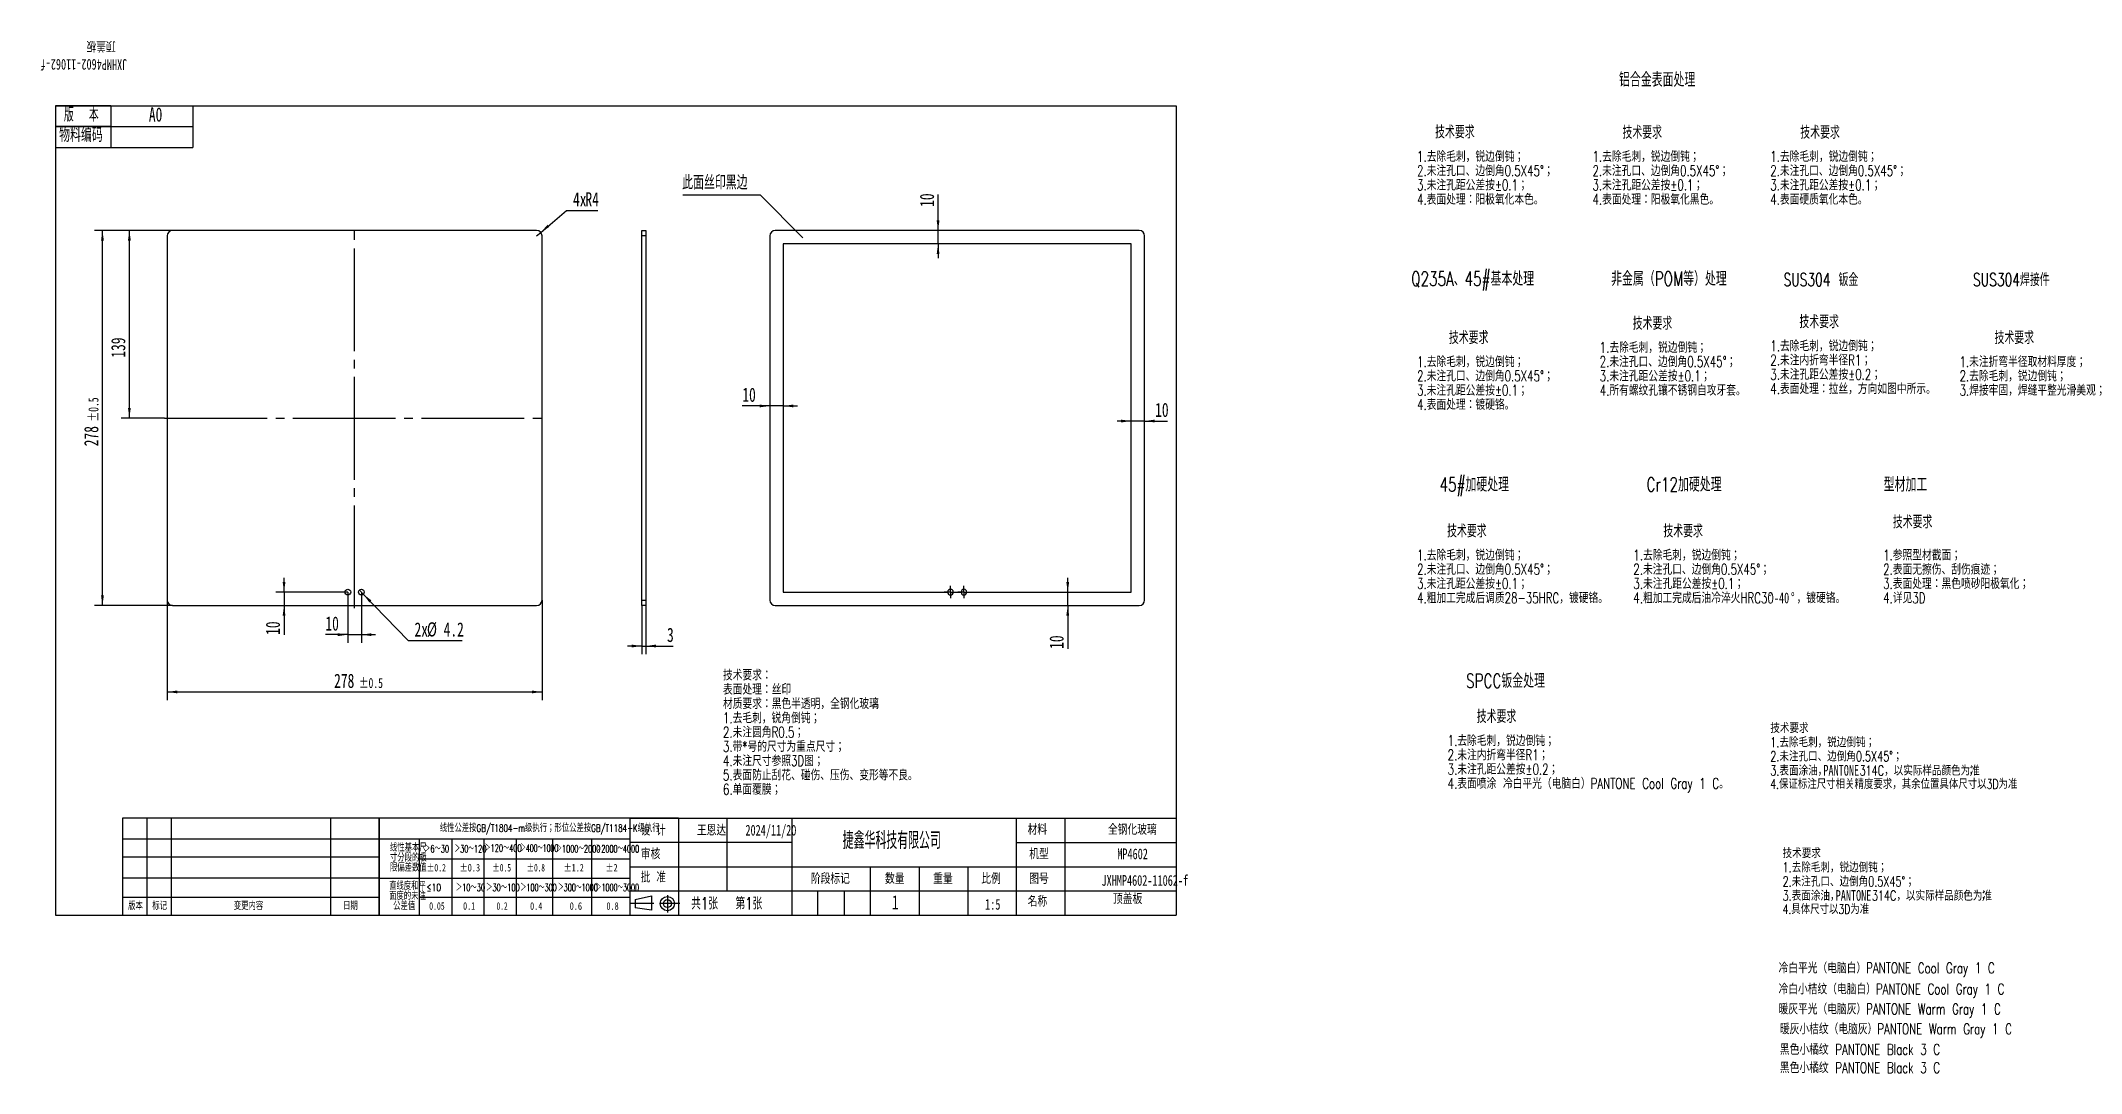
# Model space of a CAD drawing. Extents: x 11 to 515, y -34 to 221.
import ezdxf

# ---------------------------------------------------------------- set-up
doc = ezdxf.new("R2010")
doc.units = 0
doc.linetypes.add('SLD-CENTER', pattern=[19.05, 15.24, -1.27, 1.27, -1.27])
doc.linetypes.add('SLD-SOLID', pattern=[0])
doc.layers.get('0').update_dxf_attribs({"linetype": 'CONTINUOUS'})
doc.layers.add('FORMAT', color=7, linetype='SLD-SOLID')
doc.layers.add('轮廓实线层', color=7, linetype='SLD-SOLID')
doc.styles.add('SLDTEXTSTYLE0', font='TXT', dxfattribs={"width": 0.7, "bigfont": 'bigfont'})
doc.styles.add('SLDTEXTSTYLE1', font='TXT', dxfattribs={"width": 0.7})
doc.styles.add('SLDTEXTSTYLE10', font='TXT', dxfattribs={"width": 0.569954, "bigfont": 'bigfont'})
doc.styles.add('SLDTEXTSTYLE11', font='TXT', dxfattribs={"width": 0.542825, "bigfont": 'bigfont'})
doc.styles.add('SLDTEXTSTYLE12', font='TXT', dxfattribs={"width": 0.607411, "bigfont": 'bigfont'})
doc.styles.add('SLDTEXTSTYLE13', font='TXT', dxfattribs={"width": 0.494457, "bigfont": 'bigfont'})
doc.styles.add('SLDTEXTSTYLE14', font='TXT', dxfattribs={"width": 0.523419, "bigfont": 'bigfont'})
doc.styles.add('SLDTEXTSTYLE15', font='TXT', dxfattribs={"width": 0.677411})
doc.styles.add('SLDTEXTSTYLE16', font='TXT', dxfattribs={"width": 0.616681})
doc.styles.add('SLDTEXTSTYLE17', font='TXT', dxfattribs={"width": 0.592279})
doc.styles.add('SLDTEXTSTYLE18', font='TXT', dxfattribs={"width": 0.633851})
doc.styles.add('SLDTEXTSTYLE19', font='TXT', dxfattribs={"width": 0.751649})
doc.styles.add('SLDTEXTSTYLE2', font='TXT', dxfattribs={"width": 0.579353, "bigfont": 'bigfont'})
doc.styles.add('SLDTEXTSTYLE20', font='TXT', dxfattribs={"width": 0.672854})
doc.styles.add('SLDTEXTSTYLE21', font='TXT', dxfattribs={"width": 0.604873})
doc.styles.add('SLDTEXTSTYLE22', font='TXT', dxfattribs={"width": 0.692137})
doc.styles.add('SLDTEXTSTYLE23', font='TXT', dxfattribs={"width": 0.516181, "bigfont": 'bigfont'})
doc.styles.add('SLDTEXTSTYLE24', font='TXT', dxfattribs={"width": 0.786906})
doc.styles.add('SLDTEXTSTYLE25', font='TXT', dxfattribs={"width": 0.513075, "bigfont": 'bigfont'})
doc.styles.add('SLDTEXTSTYLE26', font='TXT', dxfattribs={"width": 0.6, "bigfont": 'bigfont'})
doc.styles.add('SLDTEXTSTYLE3', font='TXT', dxfattribs={"width": 0.633333, "bigfont": 'bigfont'})
doc.styles.add('SLDTEXTSTYLE4', font='TXT', dxfattribs={"width": 0.589499, "bigfont": 'bigfont'})
doc.styles.add('SLDTEXTSTYLE5', font='TXT', dxfattribs={"width": 0.526455, "bigfont": 'bigfont'})
doc.styles.add('SLDTEXTSTYLE6', font='TXT', dxfattribs={"width": 0.583287, "bigfont": 'bigfont'})
doc.styles.add('SLDTEXTSTYLE7', font='TXT', dxfattribs={"width": 0.632085})
doc.styles.add('SLDTEXTSTYLE8', font='TXT', dxfattribs={"width": 0.735068, "bigfont": 'bigfont'})
doc.styles.add('SLDTEXTSTYLE9', font='TXT', dxfattribs={"width": 0.615255, "bigfont": 'bigfont'})
doc.dimstyles.new('SLDDIMSTYLE0', dxfattribs={"dimtxt": 3.5, "dimasz": 2.5, "dimexe": 0, "dimexo": 0.0625, "dimgap": 0.875, "dimtad": 2, "dimlfac": 3, "dimrnd": 1e-09, "dimzin": 12, "dimtxsty": 'SLDTEXTSTYLE1', "dimsah": 1, "dimcen": 0.09, "dimazin": 3, "dimtol": 1, "dimtp": 0.5, "dimtm": 0.5, "dimtfac": 1, "dimtdec": 1, "dimtofl": 0, "dimtmove": 0, "dimatfit": 3, "dimtolj": 1})
doc.dimstyles.new('SLDDIMSTYLE1', dxfattribs={"dimtxt": 3.5, "dimasz": 2.5, "dimexe": 0, "dimexo": 0.0625, "dimgap": 0.875, "dimtad": 2, "dimlfac": 3, "dimrnd": 1e-09, "dimzin": 12, "dimtxsty": 'SLDTEXTSTYLE1', "dimsah": 1, "dimcen": 0.09, "dimazin": 3, "dimtfac": 1, "dimtofl": 0, "dimtmove": 0, "dimatfit": 3, "dimtolj": 1, "dimtzin": 12})
doc.dimstyles.new('SLDDIMSTYLE2', dxfattribs={"dimtxt": 3.5, "dimasz": 2.5, "dimexe": 0, "dimexo": 0.0625, "dimgap": 0.875, "dimtad": 2, "dimlfac": 3, "dimrnd": 1e-09, "dimzin": 12, "dimtxsty": 'SLDTEXTSTYLE1', "dimsah": 1, "dimcen": 0.09, "dimazin": 3, "dimtfac": 1, "dimtmove": 0, "dimatfit": 3, "dimtolj": 1, "dimtzin": 12})
doc.dimstyles.new('SLDDIMSTYLE3', dxfattribs={"dimtxt": 3.5, "dimasz": 2.5, "dimexe": 0, "dimexo": 0.0625, "dimgap": 0.875, "dimtad": 0, "dimtih": 1, "dimtoh": 1, "dimlfac": 3, "dimrnd": 1e-09, "dimzin": 12, "dimtxsty": 'SLDTEXTSTYLE1', "dimblk1": 'NONE', "dimsah": 1, "dimcen": 0, "dimazin": 3, "dimtfac": 1, "dimtmove": 0, "dimatfit": 3, "dimtolj": 1, "dimtzin": 12})
doc.dimstyles.new('SLDDIMSTYLE4', dxfattribs={"dimtxt": 3.5, "dimasz": 2.5, "dimexe": 0, "dimexo": 0.0625, "dimgap": 0.875, "dimtad": 0, "dimtih": 1, "dimtoh": 1, "dimlfac": 3, "dimrnd": 1e-09, "dimzin": 12, "dimtxsty": 'SLDTEXTSTYLE1', "dimsah": 1, "dimcen": 0, "dimazin": 3, "dimtfac": 1, "dimtofl": 0, "dimtmove": 0, "dimatfit": 3, "dimtolj": 1, "dimtzin": 12})
doc.dimstyles.new('SLDDIMSTYLE5', dxfattribs={"dimtxt": 0.18, "dimasz": 0.7, "dimexe": 0, "dimexo": 0.0625, "dimgap": 0, "dimtad": 0, "dimtih": 1, "dimtoh": 1, "dimdec": 0, "dimrnd": 1e-09, "dimzin": 0, "dimtxsty": 'STANDARD', "dimblk1": 'DOT', "dimblk2": 'DOT', "dimsah": 1, "dimcen": 0.09, "dimazin": 3, "dimtfac": 0.7, "dimtdec": 0, "dimtofl": 0, "dimtmove": 0, "dimatfit": 3, "dimtolj": 1, "dimtzin": 0})

# ---------------------------------------------------------------- blocks, each defined once
blk = doc.blocks.new('SW_NOTE_0')
at = {"layer": 'FORMAT', "color": 0, "attachment_point": 1}
for s, insert, char_height, style in [('技术要求', (0, 3.22), 2.5, 'SLDTEXTSTYLE0'), ('2.未注孔口、边倒角0.5X45°；', (0, -3.78), 2.5, 'SLDTEXTSTYLE0'), ('1.去除毛刺，锐边倒钝；', (0, -0.28), 2.5, 'SLDTEXTSTYLE0'), ('3.表面涂油，', (0, -7.28), 2.5, 'SLDTEXTSTYLE0'), ('PANTONE', (13.12, -7.17), 2.646, 'SLDTEXTSTYLE1'), ('314C，以实际样品颜色为准', (22.06, -7.28), 2.5, 'SLDTEXTSTYLE0'), ('；', (48.46, -7.44), 2.38, 'SLDTEXTSTYLE0'), ('4.保证标注尺寸相关精度要求，其余位置具体尺寸以3D为准', (0, -10.69), 2.3813, 'SLDTEXTSTYLE0')]:
    blk.add_mtext(s, dxfattribs=dict(at, insert=insert, char_height=char_height, style=style))
blk = doc.blocks.new('SW_NOTE_0_1')
at = {"layer": 'FORMAT', "color": 0, "attachment_point": 1}
for s, insert, char_height, style in [('技术要求', (0, 3.22), 2.5, 'SLDTEXTSTYLE0'), ('2.未注孔口、边倒角0.5X45°；', (0, -3.78), 2.5, 'SLDTEXTSTYLE0'), ('1.去除毛刺，锐边倒钝；', (0, -0.28), 2.5, 'SLDTEXTSTYLE0'), ('3.表面涂油，', (0, -7.28), 2.5, 'SLDTEXTSTYLE0'), ('PANTONE', (13.12, -7.17), 2.646, 'SLDTEXTSTYLE1'), ('314C，以实际样品颜色为准', (22.06, -7.28), 2.5, 'SLDTEXTSTYLE0'), ('；', (48.46, -7.44), 2.38, 'SLDTEXTSTYLE0'), ('4.具体尺寸以3D为准', (0, -10.69), 2.3813, 'SLDTEXTSTYLE0')]:
    blk.add_mtext(s, dxfattribs=dict(at, insert=insert, char_height=char_height, style=style))
blk = doc.blocks.new('SW_NOTE_0_2')
at = {"layer": 'FORMAT', "color": 0, "attachment_point": 1, "style": 'SLDTEXTSTYLE0'}
for s, insert, char_height in [('技术要求', (5.95, 4.09), 3.175), ('1.去除毛刺，锐边倒钝；', (-1.23, -2.12), 2.6458), ('2.未注内折弯半径R1；', (-1.23, -5.64), 2.6458), ('3.未注孔距公差按±0.2；', (-1.23, -9.17), 2.6458), ('4.表面处理：拉丝，方向如图中所示。', (-1.23, -12.7), 2.6458)]:
    blk.add_mtext(s, dxfattribs=dict(at, insert=insert, char_height=char_height))
blk = doc.blocks.new('SW_NOTE_0_3')
at = {"layer": 'FORMAT', "color": 0, "attachment_point": 1, "style": 'SLDTEXTSTYLE0'}
for s, insert, char_height in [('技术要求', (0, 4.09), 3.175), ('1.去除毛刺，锐边倒钝；', (-7.41, -2.12), 2.6458), ('2.未注孔口、边倒角0.5X45°；', (-7.41, -5.64), 2.6458), ('3.未注孔距公差按±0.1；', (-7.41, -9.17), 2.6458), ('4.表面处理：阳极氧化黑色。', (-7.41, -12.7), 2.6458)]:
    blk.add_mtext(s, dxfattribs=dict(at, insert=insert, char_height=char_height))
blk = doc.blocks.new('SW_NOTE_0_4')
at = {"layer": 'FORMAT', "color": 0, "attachment_point": 1, "style": 'SLDTEXTSTYLE0'}
for s, insert, char_height in [('技术要求', (0, 4.09), 3.175), ('1.去除毛刺，锐边倒钝；', (-4.45, -2.22), 2.6458), ('2.未注孔口、边倒角0.5X45°；', (-4.45, -5.74), 2.6458), ('3.未注孔距公差按±0.1；', (-4.45, -9.27), 2.6458), ('4.表面处理：阳极氧化本色。', (-4.45, -12.8), 2.6458)]:
    blk.add_mtext(s, dxfattribs=dict(at, insert=insert, char_height=char_height))
blk = doc.blocks.new('SW_NOTE_0_5')
at = {"layer": 'FORMAT', "color": 0, "attachment_point": 1, "style": 'SLDTEXTSTYLE0'}
for s, insert, char_height in [('技术要求', (2.38, 4.09), 3.175), ('1.参照型材截面；', (0, -4.35), 2.646), ('2.表面无擦伤、刮伤痕迹；', (0, -7.88), 2.6458), ('3.表面处理：黑色喷砂阳极氧化；', (0, -11.41), 2.6458), ('4.详见3D', (0, -14.93), 2.646)]:
    blk.add_mtext(s, dxfattribs=dict(at, insert=insert, char_height=char_height))
blk = doc.blocks.new('SW_NOTE_0_6')
at = {"layer": 'FORMAT', "color": 0, "attachment_point": 1, "style": 'SLDTEXTSTYLE0'}
for s, insert, char_height in [('技术要求', (1.19, 4.09), 3.175), ('1.去除毛刺，锐边倒钝；', (-6.67, -2.12), 2.6458), ('2.未注孔口、边倒角0.5X45°；', (-6.67, -5.64), 2.6458), ('3.未注孔距公差按±0.1；', (-6.67, -9.17), 2.6458), ('4.表面处理：镀硬铬。', (-6.67, -12.7), 2.6458)]:
    blk.add_mtext(s, dxfattribs=dict(at, insert=insert, char_height=char_height))
blk = doc.blocks.new('SW_NOTE_0_7')
at = {"layer": 'FORMAT', "color": 0, "attachment_point": 1, "style": 'SLDTEXTSTYLE0'}
for s, insert, char_height in [('技术要求', (5.95, 4.09), 3.175), ('1.去除毛刺，锐边倒钝；', (-1.23, -2.12), 2.6458), ('2.未注内折弯半径R1；', (-1.23, -5.64), 2.6458), ('3.未注孔距公差按±0.2；', (-1.23, -9.17), 2.6458), ('4.表面喷涂 冷白平光（电脑白）PANTONE Cool Gray 1 C。', (-1.23, -12.7), 2.6458)]:
    blk.add_mtext(s, dxfattribs=dict(at, insert=insert, char_height=char_height))
blk = doc.blocks.new('SW_NOTE_0_8')
at = {"layer": 'FORMAT', "color": 0, "attachment_point": 1, "style": 'SLDTEXTSTYLE0'}
for s, insert, char_height in [('技术要求', (0, 4.09), 3.175), ('1.去除毛刺，锐边倒钝；', (-8.15, -2.12), 2.6458), ('2.未注孔口、边倒角0.5X45°；', (-8.15, -5.64), 2.6458), ('3.未注孔距公差按±0.1；', (-8.15, -9.17), 2.6458), ('4.所有螺纹孔镶不锈钢自攻牙套。', (-8.15, -12.7), 2.6458)]:
    blk.add_mtext(s, dxfattribs=dict(at, insert=insert, char_height=char_height))
blk = doc.blocks.new('SW_NOTE_0_9')
at = {"layer": 'FORMAT', "color": 0, "attachment_point": 1, "style": 'SLDTEXTSTYLE0'}
for s, insert, char_height in [('技术要求', (0, 4.09), 3.175), ('1.去除毛刺，锐边倒钝；', (-7.41, -2.12), 2.6458), ('2.未注孔口、边倒角0.5X45°；', (-7.41, -5.64), 2.6458), ('3.未注孔距公差按±0.1；', (-7.41, -9.17), 2.6458), ('4.表面硬质氧化本色。', (-7.41, -12.7), 2.6458)]:
    blk.add_mtext(s, dxfattribs=dict(at, insert=insert, char_height=char_height))
blk = doc.blocks.new('SW_NOTE_0_10')
at = {"layer": 'FORMAT', "color": 0, "attachment_point": 1, "style": 'SLDTEXTSTYLE0'}
for s, insert, char_height in [('技术要求', (0, 4.09), 3.175), ('1.未注折弯半径取材料厚度；', (-8.64, -2.12), 2.6458), ('2.去除毛刺，锐边倒钝；', (-8.64, -5.64), 2.6458), ('3.焊接牢固，焊缝平整光滑美观；', (-8.64, -9.17), 2.6458)]:
    blk.add_mtext(s, dxfattribs=dict(at, insert=insert, char_height=char_height))
blk = doc.blocks.new('SW_NOTE_0_11')
at = {"layer": 'FORMAT', "color": 0, "attachment_point": 1}
for s, insert, char_height, style in [('技术要求', (0, 4.09), 3.175, 'SLDTEXTSTYLE0'), ('1.去除毛刺，锐边倒钝；', (-7.41, -2.12), 2.6458, 'SLDTEXTSTYLE0'), ('2.未注孔口、边倒角0.5X45°；', (-7.41, -5.64), 2.6458, 'SLDTEXTSTYLE0'), ('3.未注孔距公差按±0.1；', (-7.41, -9.17), 2.6458, 'SLDTEXTSTYLE0'), ('4.粗加工完成后油冷淬火HRC30', (-7.41, -12.7), 2.6458, 'SLDTEXTSTYLE0'), ('%%d', (25.92, -12.7), 2.646, 'SLDTEXTSTYLE1'), ('-40', (27.32, -12.7), 2.646, 'SLDTEXTSTYLE1'), ('%%d', (31.53, -12.7), 2.646, 'SLDTEXTSTYLE1'), ('，镀硬铬。', (32.92, -12.7), 2.646, 'SLDTEXTSTYLE0')]:
    blk.add_mtext(s, dxfattribs=dict(at, insert=insert, char_height=char_height, style=style))
blk = doc.blocks.new('SW_NOTE_0_12')
at = {"layer": 'FORMAT', "color": 0, "attachment_point": 1, "style": 'SLDTEXTSTYLE0'}
for s, insert, char_height in [('技术要求', (0, 4.09), 3.175), ('1.去除毛刺，锐边倒钝；', (-7.41, -2.12), 2.6458), ('2.未注孔口、边倒角0.5X45°；', (-7.41, -5.64), 2.6458), ('3.未注孔距公差按±0.1；', (-7.41, -9.17), 2.6458), ('4.粗加工完成后调质28-35HRC，镀硬铬。', (-7.41, -12.7), 2.6458)]:
    blk.add_mtext(s, dxfattribs=dict(at, insert=insert, char_height=char_height))
blk = doc.blocks.new('SW_NOTE_0_13')
at = {"layer": 'FORMAT', "color": 0, "attachment_point": 1, "style": 'SLDTEXTSTYLE0'}
for s, insert, char_height in [('表面处理：丝印', (0, -0.12), 2.646), ('技术要求：', (0, 3.41), 2.646), ('材质要求：黑色半透明，全钢化玻璃', (0, -3.64), 2.6458), ('1.去毛刺，锐角倒钝；', (0, -7.17), 2.6458), ('2.未注圆角R0.5；', (0, -10.7), 2.6458), ('3.带*号的尺寸为重点尺寸；', (0, -14.23), 2.6458), ('4.未注尺寸参照3D图；', (0, -17.76), 2.6458), ('5.表面防止刮花、碰伤、压伤、变形等不良。', (0, -21.28), 2.6458), ('6.单面覆膜；', (0, -24.81), 2.646)]:
    blk.add_mtext(s, dxfattribs=dict(at, insert=insert, char_height=char_height))
blk = doc.blocks.new('SW_NOTE_0_14')
at = {"layer": 'FORMAT', "color": 0, "char_height": 1.852, "attachment_point": 2, "style": 'SLDTEXTSTYLE0'}
for s, insert in [('线性基本尺', (6.37, 2.39)), ('寸分段的极', (6.37, -0.08)), ('限偏差数值', (6.37, -2.55))]:
    blk.add_mtext(s, dxfattribs=dict(at, insert=insert))
blk = doc.blocks.new('SW_NOTE_0_15')
at = {"layer": 'FORMAT', "color": 0, "char_height": 1.852, "attachment_point": 2, "style": 'SLDTEXTSTYLE0'}
for s, insert in [('面度的未注', (6.37, -0.08)), ('直线度和平', (6.37, 2.39)), ('公差值', (5.55, -2.55))]:
    blk.add_mtext(s, dxfattribs=dict(at, insert=insert))
blk = doc.blocks.new('SW_NOTE_0_16')
at = {"layer": 'FORMAT', "color": 0, "attachment_point": 2}
for s, insert, char_height, style in [('JXHMP4602-11062-f', (16.66, 3.41), 2.6458, 'SLDTEXTSTYLE1'), ('顶盖板', (12.42, -1.12), 2.646, 'SLDTEXTSTYLE0')]:
    blk.add_mtext(s, dxfattribs=dict(at, insert=insert, char_height=char_height, style=style))
blk = doc.blocks.new('SW_NOTE_0_17')
at = {"layer": 'FORMAT', "color": 0, "attachment_point": 2, "rotation": 180}
for s, insert, char_height, style in [('顶盖板', (-12.42, 1.12), 2.646, 'SLDTEXTSTYLE0'), ('JXHMP4602-11062-f', (-16.66, -3.41), 2.6458, 'SLDTEXTSTYLE1')]:
    blk.add_mtext(s, dxfattribs=dict(at, insert=insert, char_height=char_height, style=style))
blk = doc.blocks.new('_D')
at = {"layer": 'FORMAT'}
for p, q in [((43.15, 174.63), (23.82, 174.63)), ((25.82, 81.97), (25.82, 174.63)), ((43.15, 81.97), (23.82, 81.97))]:
    blk.add_line(p, q, dxfattribs=at)
for points in [[(25.82, 174.63), (25.47, 172.13), (26.17, 172.13)], [(25.82, 81.97), (26.17, 84.47), (25.47, 84.47)]]:
    blk.add_solid(points, dxfattribs=at)
at = {"layer": 'FORMAT', "attachment_point": 1, "rotation": 90, "style": 'SLDTEXTSTYLE1'}
for s, insert, char_height in [('±0.5', (22.34, 127.44), 2.5), ('278', (21.3, 121.31), 3.5)]:
    blk.add_mtext(s, dxfattribs=dict(at, insert=insert, char_height=char_height))
blk = doc.blocks.new('_D_1')
at = {"layer": 'FORMAT'}
for p, q in [((41.82, 83.3), (41.82, 58.63)), ((134.48, 83.3), (134.48, 58.63)), ((41.82, 60.63), (134.48, 60.63))]:
    blk.add_line(p, q, dxfattribs=at)
for points in [[(41.82, 60.63), (44.32, 60.28), (44.32, 60.98)], [(134.48, 60.63), (131.98, 60.98), (131.98, 60.28)]]:
    blk.add_solid(points, dxfattribs=at)
at = {"layer": 'FORMAT', "attachment_point": 1, "style": 'SLDTEXTSTYLE1'}
for s, insert, char_height in [('278', (83.08, 65.14), 3.5), ('±0.5', (89.21, 64.1), 2.5)]:
    blk.add_mtext(s, dxfattribs=dict(at, insert=insert, char_height=char_height))
blk = doc.blocks.new('_D_2')
at = {"layer": 'FORMAT'}
for p, q in [((43.15, 174.63), (30.48, 174.63)), ((32.48, 128.3), (32.48, 174.63)), ((41.15, 128.3), (30.48, 128.3))]:
    blk.add_line(p, q, dxfattribs=at)
for points in [[(32.48, 174.63), (32.13, 172.13), (32.83, 172.13)], [(32.48, 128.3), (32.83, 130.8), (32.13, 130.8)]]:
    blk.add_solid(points, dxfattribs=at)
at = {"layer": 'FORMAT', "insert": (27.97, 143.2), "char_height": 3.5, "attachment_point": 1, "rotation": 90, "style": 'SLDTEXTSTYLE1'}
blk.add_mtext('139', dxfattribs=at)
blk = doc.blocks.new('_D_3')
at = {"layer": 'FORMAT'}
for p, q in [((86.48, 85.3), (86.48, 72.78)), ((89.82, 85.3), (89.82, 72.78)), ((86.48, 74.78), (80.93, 74.78)), ((86.48, 74.78), (89.82, 74.78)), ((89.82, 74.78), (93.32, 74.78))]:
    blk.add_line(p, q, dxfattribs=at)
for points in [[(86.48, 74.78), (83.98, 75.13), (83.98, 74.43)], [(89.82, 74.78), (92.32, 74.43), (92.32, 75.13)]]:
    blk.add_solid(points, dxfattribs=at)
at = {"layer": 'FORMAT', "insert": (80.93, 79.29), "char_height": 3.5, "attachment_point": 1, "style": 'SLDTEXTSTYLE1'}
blk.add_mtext('10', dxfattribs=at)
blk = doc.blocks.new('_D_4')
at = {"layer": 'FORMAT'}
for p, q in [((70.71, 85.3), (70.71, 88.8)), ((86.48, 85.3), (68.71, 85.3)), ((70.71, 85.3), (70.71, 81.97)), ((70.71, 81.97), (70.71, 74.72))]:
    blk.add_line(p, q, dxfattribs=at)
for points in [[(70.71, 85.3), (71.06, 87.8), (70.36, 87.8)], [(70.71, 81.97), (70.36, 79.47), (71.06, 79.47)]]:
    blk.add_solid(points, dxfattribs=at)
at = {"layer": 'FORMAT', "insert": (66.19, 74.72), "char_height": 3.5, "attachment_point": 1, "rotation": 90, "style": 'SLDTEXTSTYLE1'}
blk.add_mtext('10', dxfattribs=at)
blk = doc.blocks.new('_D_5')
at = {"layer": 'FORMAT'}
for p, q in [((89.33, 85.8), (90.3, 84.79)), ((90.3, 84.79), (101.38, 73.31)), ((101.38, 73.31), (114.75, 73.31))]:
    blk.add_line(p, q, dxfattribs=at)
blk.add_solid([(90.3, 84.79), (91.78, 82.75), (92.29, 83.24)], dxfattribs=at)
at = {"layer": 'FORMAT', "char_height": 3.5, "attachment_point": 1, "style": 'SLDTEXTSTYLE1'}
for s, insert in [('2x', (102.96, 77.82)), ('%%c', (106.03, 77.83)), ('4.2', (110.15, 77.82))]:
    blk.add_mtext(s, dxfattribs=dict(at, insert=insert))
blk = doc.blocks.new('_NONE')
blk = doc.blocks.new('_D_6')
at = {"layer": 'FORMAT'}
for p, q in [((134.17, 174.16), (140.55, 179.57)), ((140.55, 179.57), (148.27, 179.57)), ((133.15, 173.3), (134.17, 174.16))]:
    blk.add_line(p, q, dxfattribs=at)
blk.add_solid([(134.17, 174.16), (136.3, 175.51), (135.85, 176.05)], dxfattribs=at)
at = {"layer": 'FORMAT', "char_height": 3.5, "attachment_point": 1, "style": 'SLDTEXTSTYLE1'}
for s, insert in [('4x', (142.13, 184.08)), ('R4', (145.2, 184.08))]:
    blk.add_mtext(s, dxfattribs=dict(at, insert=insert))
blk = doc.blocks.new('_D_7')
at = {"layer": 'FORMAT'}
for p, q in [((159.14, 81.97), (159.14, 69.97)), ((160.14, 81.97), (160.14, 69.97)), ((159.14, 71.97), (155.64, 71.97)), ((159.14, 71.97), (160.14, 71.97)), ((160.14, 71.97), (166.91, 71.97))]:
    blk.add_line(p, q, dxfattribs=at)
for points in [[(159.14, 71.97), (156.64, 72.32), (156.64, 71.62)], [(160.14, 71.97), (162.64, 71.62), (162.64, 72.32)]]:
    blk.add_solid(points, dxfattribs=at)
at = {"layer": 'FORMAT', "insert": (165.37, 76.48), "char_height": 3.5, "attachment_point": 1, "style": 'SLDTEXTSTYLE1'}
blk.add_mtext('3', dxfattribs=at)
blk = doc.blocks.new('_D_8')
at = {"layer": 'FORMAT'}
for p, q in [((264.42, 85.3), (264.42, 88.8)), ((264.42, 81.97), (264.42, 85.3)), ((264.42, 81.97), (264.42, 71.27))]:
    blk.add_line(p, q, dxfattribs=at)
for points in [[(264.42, 85.3), (264.77, 87.8), (264.07, 87.8)], [(264.42, 81.97), (264.07, 79.47), (264.77, 79.47)]]:
    blk.add_solid(points, dxfattribs=at)
at = {"layer": 'FORMAT', "insert": (259.9, 71.27), "char_height": 3.5, "attachment_point": 1, "rotation": 90, "style": 'SLDTEXTSTYLE1'}
blk.add_mtext('10', dxfattribs=at)
blk = doc.blocks.new('_D_9')
at = {"layer": 'FORMAT'}
for p, q in [((280.1, 127.55), (276.6, 127.55)), ((283.43, 127.55), (280.1, 127.55)), ((283.43, 127.55), (289.09, 127.55))]:
    blk.add_line(p, q, dxfattribs=at)
for points in [[(280.1, 127.55), (277.6, 127.9), (277.6, 127.2)], [(283.43, 127.55), (285.93, 127.2), (285.93, 127.9)]]:
    blk.add_solid(points, dxfattribs=at)
at = {"layer": 'FORMAT', "insert": (286.02, 132.06), "char_height": 3.5, "attachment_point": 1, "style": 'SLDTEXTSTYLE1'}
blk.add_mtext('10', dxfattribs=at)
blk = doc.blocks.new('_D_10')
at = {"layer": 'FORMAT'}
for p, q in [((232.37, 174.63), (232.37, 183.53)), ((232.37, 171.3), (232.37, 174.63)), ((232.37, 171.3), (232.37, 167.8))]:
    blk.add_line(p, q, dxfattribs=at)
for points in [[(232.37, 174.63), (232.72, 177.13), (232.02, 177.13)], [(232.37, 171.3), (232.02, 168.8), (232.72, 168.8)]]:
    blk.add_solid(points, dxfattribs=at)
at = {"layer": 'FORMAT', "insert": (227.86, 180.46), "char_height": 3.5, "attachment_point": 1, "rotation": 90, "style": 'SLDTEXTSTYLE1'}
blk.add_mtext('10', dxfattribs=at)
blk = doc.blocks.new('_D_11')
at = {"layer": 'FORMAT'}
for p, q in [((190.77, 131.28), (183.98, 131.28)), ((194.1, 131.28), (190.77, 131.28)), ((194.1, 131.28), (197.6, 131.28))]:
    blk.add_line(p, q, dxfattribs=at)
for points in [[(190.77, 131.28), (188.27, 131.63), (188.27, 130.93)], [(194.1, 131.28), (196.6, 130.93), (196.6, 131.63)]]:
    blk.add_solid(points, dxfattribs=at)
at = {"layer": 'FORMAT', "insert": (183.98, 135.8), "char_height": 3.5, "attachment_point": 1, "style": 'SLDTEXTSTYLE1'}
blk.add_mtext('10', dxfattribs=at)
blk = doc.blocks.new('SW_NOTE_0_18')
at = {"layer": 'FORMAT', "color": 0}
blk.add_line((-19.12, 0), (0, 0), dxfattribs=at)
at = {"layer": 'FORMAT', "color": 0, "insert": (-19.3, 4.77), "char_height": 3.5, "attachment_point": 1, "style": 'SLDTEXTSTYLE0'}
blk.add_mtext('此面丝印黑边', dxfattribs=at)
blk = doc.blocks.new('_DOT')
at = {"color": 0, "linetype": 'BYBLOCK'}
blk.add_line((-0.5, 0), (-1, 0), dxfattribs=at)
at = {"color": 0, "linetype": 'BYBLOCK', "const_width": 0.5}
blk.add_lwpolyline([(-0.25, 0, 1), (0.25, 0, 1)], format="xyb", close=True, dxfattribs=at)
blk = doc.blocks.new('SW_CENTERMARKSYMBOL_0')
at = {"layer": 'FORMAT', "color": 0}
for p, q in [((-0.83, 0), (-1.53, 0)), ((0, 0), (-0.83, 0)), ((0, 0.83), (0, 1.53)), ((0, 0), (0, 0.83)), ((0, 0), (0, -0.83)), ((0, 0), (0.83, 0)), ((0.83, 0), (1.53, 0)), ((0, -0.83), (0, -1.53))]:
    blk.add_line(p, q, dxfattribs=at)
blk = doc.blocks.new('SW_CENTERMARKSYMBOL_1')
at = {"layer": 'FORMAT', "color": 0}
for p, q in [((-0.83, 0), (-1.53, 0)), ((0, 0), (-0.83, 0)), ((0, 0.83), (0, 1.53)), ((0, 0), (0, 0.83)), ((0, 0), (0, -0.83)), ((0, 0), (0.83, 0)), ((0.83, 0), (1.53, 0)), ((0, -0.83), (0, -1.53))]:
    blk.add_line(p, q, dxfattribs=at)

msp = doc.modelspace()

# ---------------------------------------------------------------- linework, layer by layer
at = {"color": 7, "linetype": 'SLD-SOLID'}
for p, q in [((41.8154, 173.2984), (41.8154, 83.2984)), ((133.1488, 174.6317), (43.1488, 174.6317)), ((134.4821, 83.2984), (134.4821, 173.2984)), ((159.1337, 174.6317), (159.137, 174.6317)), ((159.1337, 173.2984), (159.1337, 174.6317)), ((159.1337, 173.2984), (159.137, 173.2984)), ((159.1337, 83.2984), (159.1337, 173.2984)), ((159.137, 173.2984), (159.137, 174.6317)), ((159.137, 174.6317), (160.137, 174.6317)), ((159.137, 83.2984), (159.137, 173.2984)), ((160.137, 173.2984), (159.137, 173.2984)), ((160.137, 174.6317), (160.137, 173.2984)), ((160.137, 173.2984), (160.137, 83.2984)), ((190.7655, 173.2984), (190.7655, 83.2984)), ((282.0989, 174.6317), (192.0989, 174.6317)), ((283.4322, 83.2984), (283.4322, 173.2984)), ((280.0989, 171.2984), (194.0989, 171.2984)), ((194.0989, 171.2984), (194.0989, 85.2984)), ((280.0989, 85.2984), (280.0989, 171.2984)), ((43.1488, 81.965), (133.1488, 81.965)), ((159.1337, 83.2984), (159.137, 83.2984)), ((159.1337, 81.965), (159.1337, 83.2984)), ((159.1337, 81.965), (159.137, 81.965)), ((159.137, 81.965), (159.137, 83.2984)), ((159.137, 83.2984), (160.137, 83.2984)), ((160.137, 81.965), (159.137, 81.965)), ((160.137, 83.2984), (160.137, 81.965)), ((192.0989, 81.965), (282.0989, 81.965)), ((194.0989, 85.2984), (234.7322, 85.2984)), ((236.1322, 85.2984), (238.0655, 85.2984)), ((239.4655, 85.2984), (280.0989, 85.2984)), ((94.1856, 14.6297), (30.7863, 14.6297))]:
    msp.add_line(p, q, dxfattribs=at)
for centre in [(86.4821, 85.2984), (89.8154, 85.2984)]:
    msp.add_circle(centre, 0.7, dxfattribs=at)
for centre, radius, start, end in [((43.1488, 173.2984), 1.3333, 90, 180), ((133.1488, 173.2984), 1.3333, 0, 90), ((192.0989, 173.2984), 1.3333, 90, 180), ((282.0989, 173.2984), 1.3333, 0, 90), ((235.4322, 85.2984), 0.7, 90, 180), ((235.4322, 85.2984), 0.7, 0, 90), ((238.7655, 85.2984), 0.7, 90, 180), ((238.7655, 85.2984), 0.7, 0, 90), ((43.1488, 83.2984), 1.3333, 180, 270), ((133.1488, 83.2984), 1.3333, 270, 0), ((192.0989, 83.2984), 1.3333, 180, 270), ((235.4322, 85.2984), 0.7, 180, 0), ((238.7655, 85.2984), 0.7, 180, 0), ((282.0989, 83.2984), 1.3333, 270, 0)]:
    msp.add_arc(centre, radius, start, end, dxfattribs=at)
at = {"layer": 'FORMAT'}
for p, q in [((27.9356, 205.4508), (14.1856, 205.4508)), ((14.1856, 205.4508), (14.1856, 200.277)), ((27.9356, 205.4508), (27.9356, 195.1317)), ((27.9356, 205.4508), (27.9356, 200.277)), ((48.1787, 205.4508), (48.1787, 195.1317)), ((14.1856, 200.277), (48.1787, 200.277)), ((27.9356, 200.277), (14.1856, 200.277)), ((14.1856, 195.1317), (48.1787, 195.1317)), ((30.7863, 29.4508), (30.7863, 5.4508)), ((156.1856, 29.4508), (30.7863, 29.4508)), ((36.7863, 29.4508), (36.7863, 5.4508)), ((42.7863, 29.4508), (42.7863, 5.4508)), ((82.1998, 29.4508), (82.1998, 5.4508)), ((94.1856, 5.4508), (94.1856, 29.4508)), ((94.1856, 29.4508), (94.1856, 5.4508)), ((156.1856, 29.4508), (156.1856, 5.4508)), ((168.1856, 29.4508), (156.1856, 29.4508)), ((156.1856, 29.4508), (251.6856, 29.4508)), ((156.1856, 29.4508), (156.1856, 5.4508)), ((168.1856, 29.4508), (168.1856, 5.4508)), ((180.1856, 29.4508), (180.1856, 11.4508)), ((196.1856, 29.4508), (196.1856, 5.4508)), ((251.6856, 29.4508), (251.6856, 5.4508)), ((251.6856, 29.4508), (291.1856, 29.4508)), ((263.6856, 29.4508), (263.6856, 5.4508)), ((156.1856, 24.2297), (30.7863, 24.2297)), ((104.1856, 5.4508), (104.1856, 24.2297)), ((112.1856, 24.2297), (112.1856, 5.4508)), ((120.1856, 5.4508), (120.1856, 24.2297)), ((128.1856, 5.4508), (128.1856, 24.2297)), ((137.1856, 5.4508), (137.1856, 24.2297)), ((146.6856, 24.2297), (146.6856, 5.4508)), ((196.1856, 23.4508), (156.1856, 23.4508)), ((251.6856, 23.4508), (291.1856, 23.4508)), ((94.1856, 19.8508), (30.7863, 19.8508)), ((104.1856, 19.4297), (156.1856, 19.4297)), ((156.1856, 17.4508), (291.1856, 17.4508)), ((215.6856, 5.4508), (215.6856, 17.4508)), ((227.6856, 17.4508), (227.6856, 5.4508)), ((239.6856, 17.4508), (239.6856, 5.4508)), ((94.1856, 14.6297), (156.1856, 14.6297)), ((196.1856, 11.4508), (156.1856, 11.4508)), ((157.4657, 9.3408), (161.5717, 10.2256)), ((161.5717, 10.2256), (161.5717, 6.7291)), ((165.4657, 10.4476), (165.4657, 6.1755)), ((291.1856, 11.4508), (196.1856, 11.4508)), ((202.6856, 5.4508), (202.6856, 11.4508)), ((209.1856, 11.4508), (209.1856, 5.4508)), ((94.1856, 9.8297), (30.7863, 9.8297)), ((30.7863, 5.4508), (94.1856, 5.4508)), ((156.1856, 9.8297), (104.1856, 9.8297)), ((162.132, 8.347), (156.1273, 8.347)), ((157.4657, 9.3408), (157.4657, 7.3107)), ((161.5717, 6.7291), (157.4657, 7.3107)), ((168.548, 8.347), (163.7157, 8.347))]:
    msp.add_line(p, q, dxfattribs=at)
at = {"layer": 'FORMAT', "linetype": 'SLD-CENTER', "ltscale": 1.666667}
for p, q in [((88.1488, 81.2984), (88.1488, 175.2984)), ((41.1488, 128.2984), (135.1488, 128.2984))]:
    msp.add_line(p, q, dxfattribs=at)
at = {"layer": 'FORMAT'}
for radius in [1.75, 1]:
    msp.add_circle((165.4657, 8.347), radius, dxfattribs=at)
at = {"layer": '轮廓实线层'}
for p, q in [((14.1856, 205.4508), (291.1856, 205.4508)), ((14.1856, 205.4508), (14.1856, 5.4508)), ((291.1856, 205.4508), (291.1856, 5.4508)), ((14.1856, 5.4508), (291.1856, 5.4508))]:
    msp.add_line(p, q, dxfattribs=at)

# ---------------------------------------------------------------- block references
at = {"layer": 'FORMAT'}
for name, p in [('SW_NOTE_0_17', (37.914, 217.7072)), ('SW_NOTE_0_4', (355.2143, 196.4532)), ('SW_NOTE_0_3', (401.5393, 196.3532)), ('SW_NOTE_0_9', (445.4845, 196.3532)), ('SW_NOTE_0_18', (188.4141, 183.4699)), ('SW_NOTE_0_8', (404.0593, 149.1823)), ('SW_NOTE_0_2', (439.3109, 149.5681)), ('SW_NOTE_0_6', (357.4368, 145.6546)), ('SW_NOTE_0_10', (493.4903, 145.6546)), ('SW_NOTE_0_12', (358.1777, 97.8932)), ('SW_NOTE_0_11', (411.6382, 97.8932)), ('SW_NOTE_0_5', (465.9759, 100.1265)), ('SW_CENTERMARKSYMBOL_0', (235.4322, 85.2984)), ('SW_CENTERMARKSYMBOL_1', (238.7655, 85.2984)), ('SW_NOTE_0_13', (179.204, 62.7097)), ('SW_NOTE_0_7', (359.5563, 52.0491)), ('SW_NOTE_0', (438.0762, 49.7618)), ('SW_NOTE_0_14', (95.0551, 20.6941)), ('SW_NOTE_0_1', (441.1141, 18.8518)), ('SW_NOTE_0_16', (266.8123, 11.9825)), ('SW_NOTE_0_15', (94.8475, 11.2307))]:
    msp.add_blockref(name, p, dxfattribs=at)

# ---------------------------------------------------------------- texts
for s, insert, char_height, attachment_point, style in [('铝合金表面处理', (400.6715, 213.6273), 3.5, 1, 'SLDTEXTSTYLE0'), ('版  本', (16.3148, 205.0299), 3.5, 1, 'SLDTEXTSTYLE26'), ('A0', (38.96, 205.0299), 3.5, 2, 'SLDTEXTSTYLE1'), ('物料编码', (15.1178, 199.9773), 3.5, 1, 'SLDTEXTSTYLE0'), ('Q235A、45#基本处理', (349.3172, 164.4569), 3.5, 1, 'SLDTEXTSTYLE0'), ('非金属（POM等）处理', (398.7222, 164.4569), 3.5, 1, 'SLDTEXTSTYLE0'), ('SUS304 钣金', (441.341, 164.0645), 3.175, 1, 'SLDTEXTSTYLE0'), ('SUS304焊接件', (488.1716, 164.0645), 3.175, 1, 'SLDTEXTSTYLE0'), ('45#加硬处理', (356.3086, 113.6222), 3.5, 1, 'SLDTEXTSTYLE0'), ('Cr12加硬处理', (407.4827, 113.6222), 3.5, 1, 'SLDTEXTSTYLE0'), ('型材加工', (466.0943, 113.6222), 3.5, 1, 'SLDTEXTSTYLE0'), ('SPCC钣金处理', (362.8855, 65.1155), 3.5, 1, 'SLDTEXTSTYLE0'), ('线性公差按GB/T1804-m级执行；形位公差按GB/T1184-K级执行', (136.3831, 27.9234), 1.852083, 2, 'SLDTEXTSTYLE0'), ('设 计', (158.893, 27.7982), 2.64583, 1, 'SLDTEXTSTYLE3'), ('王恩达', (176.376, 27.7982), 2.64583, 2, 'SLDTEXTSTYLE0'), ('2024/11/20', (191.0542, 27.7982), 2.64583, 2, 'SLDTEXTSTYLE1'), ('捷鑫华科技有限公司', (208.7875, 26.0649), 4.23333, 1, 'SLDTEXTSTYLE2'), ('材料', (254.5004, 27.981), 2.64583, 1, 'SLDTEXTSTYLE0'), ('全钢化玻璃', (280.3944, 27.981), 2.64583, 2, 'SLDTEXTSTYLE0'), ('＞6～30', (105.3457, 22.8184), 1.85208, 1, 'SLDTEXTSTYLE4'), ('＞30～120', (112.8687, 22.8184), 1.85208, 1, 'SLDTEXTSTYLE5'), ('＞120～400', (120.2405, 22.979), 1.85208, 1, 'SLDTEXTSTYLE6'), ('＞400～1000', (129.208, 22.979), 1.85208, 1, 'SLDTEXTSTYLE13'), ('＞1000～2000', (138.0609, 22.8184), 1.85208, 1, 'SLDTEXTSTYLE14'), ('＞2000～4000', (147.8019, 22.8184), 1.85208, 1, 'SLDTEXTSTYLE23'), ('审核', (158.8955, 21.9571), 2.64583, 1, 'SLDTEXTSTYLE0'), ('机型', (254.9054, 21.9571), 2.64583, 1, 'SLDTEXTSTYLE0'), ('MP4602', (280.4481, 21.9571), 2.64583, 2, 'SLDTEXTSTYLE1'), ('±0.2', (105.9442, 18.1427), 1.85208, 1, 'SLDTEXTSTYLE7'), ('±0.3', (114.0606, 18.1427), 1.85208, 1, 'SLDTEXTSTYLE15'), ('±0.5', (122.1662, 18.1427), 1.85208, 1, 'SLDTEXTSTYLE16'), ('±0.8', (130.7171, 18.1427), 1.85208, 1, 'SLDTEXTSTYLE17'), ('±1.2', (139.7998, 18.1427), 1.85208, 1, 'SLDTEXTSTYLE22'), ('±2', (150.1754, 18.1427), 1.85208, 1, 'SLDTEXTSTYLE24'), ('批 准', (158.8955, 16.2214), 2.64583, 1, 'SLDTEXTSTYLE3'), ('阶段标记', (200.9404, 15.8516), 2.64583, 1, 'SLDTEXTSTYLE0'), ('数量', (219.2615, 15.8516), 2.64583, 1, 'SLDTEXTSTYLE0'), ('重量', (231.1732, 15.8516), 2.64583, 1, 'SLDTEXTSTYLE0'), ('比例', (243.0584, 15.8516), 2.64583, 1, 'SLDTEXTSTYLE0'), ('图号', (254.9054, 15.8516), 2.64583, 1, 'SLDTEXTSTYLE0'), ('≤10', (105.8994, 13.2336), 1.85208, 1, 'SLDTEXTSTYLE8'), ('＞10～30', (113.1568, 13.2336), 1.85208, 1, 'SLDTEXTSTYLE12'), ('＞30～100', (120.6328, 13.2336), 1.85208, 1, 'SLDTEXTSTYLE9'), ('＞100～300', (129.1344, 13.2336), 1.85208, 1, 'SLDTEXTSTYLE10'), ('＞300～1000', (138.4253, 13.2336), 1.85208, 1, 'SLDTEXTSTYLE11'), ('＞1000～3000', (147.8431, 13.2336), 1.85208, 1, 'SLDTEXTSTYLE25'), ('共1张', (171.337, 9.8974), 3, 1, 'SLDTEXTSTYLE0'), ('第1张', (182.2886, 9.8974), 3, 1, 'SLDTEXTSTYLE0'), ('1', (220.958, 10.4198), 3.5, 1, 'SLDTEXTSTYLE1'), ('名称', (254.5224, 10.2316), 2.64583, 1, 'SLDTEXTSTYLE0'), ('版本', (32.1709, 8.6674), 1.85208, 1, 'SLDTEXTSTYLE0'), ('标记', (38.1463, 8.6674), 1.85208, 1, 'SLDTEXTSTYLE0'), ('变更内容', (58.2951, 8.6674), 1.85208, 1, 'SLDTEXTSTYLE0'), ('日期', (85.2975, 8.6674), 1.85208, 1, 'SLDTEXTSTYLE0'), ('0.05', (106.5853, 8.6792), 1.85208, 1, 'SLDTEXTSTYLE18'), ('0.1', (114.9609, 8.6792), 1.85208, 1, 'SLDTEXTSTYLE19'), ('0.2', (123.2299, 8.6792), 1.85208, 1, 'SLDTEXTSTYLE21'), ('0.4', (131.5166, 8.6674), 1.85208, 1, 'SLDTEXTSTYLE20'), ('0.6', (141.3219, 8.6674), 1.85208, 1, 'SLDTEXTSTYLE1'), ('0.8', (150.3932, 8.6674), 1.85208, 1, 'SLDTEXTSTYLE1'), ('1:5', (245.8983, 9.4834), 2.64583, 2, 'SLDTEXTSTYLE1'), ('冷白平光（电脑白）PANTONE Cool Gray 1 C', (440.1054, -6.2331), 2.645833, 1, 'SLDTEXTSTYLE0'), ('冷白小桔纹（电脑白）PANTONE Cool Gray 1 C', (440.1054, -11.4365), 2.645833, 1, 'SLDTEXTSTYLE0'), ('暖灰平光（电脑灰）PANTONE Warm Gray 1 C', (440.1054, -16.367), 2.645833, 1, 'SLDTEXTSTYLE0'), ('暖灰小桔纹（电脑灰）PANTONE Warm Gray 1 C', (440.4503, -21.282), 2.645833, 1, 'SLDTEXTSTYLE0'), ('黑色小橘纹 PANTONE Black 3 C', (440.4503, -26.3599), 2.645833, 1, 'SLDTEXTSTYLE0'), ('黑色小橘纹 PANTONE Black 3 C', (440.4503, -30.886), 2.645833, 1, 'SLDTEXTSTYLE0')]:
    msp.add_mtext(s, dxfattribs=dict(at, insert=insert, char_height=char_height, attachment_point=attachment_point, style=style))

# ---------------------------------------------------------------- dimensions: what is measured, and where the dimension line sits
dim = msp.add_radius_dim(center=(133.1488, 173.2984), mpoint=(134.1655, 174.1609), text='4x<>', dimstyle='SLDDIMSTYLE4', dxfattribs=at)
dim.commit()
dim.dimension.update_dxf_attribs({"geometry": '_D_6', "text_midpoint": (145.2005, 181.7387), "dimtype": 164})
for base, p1, p2, angle, dimstyle, picture, middle in [((232.3727, 174.6317), (194.0989, 171.2984), (192.0989, 174.6317), 90, 'SLDDIMSTYLE2', '_D_10', (232.3727, 181.9941)), ((25.8154, 174.6317), (43.1488, 81.965), (43.1488, 174.6317), 90, 'SLDDIMSTYLE0', '_D', (25.8154, 127.1173)), ((32.4821, 174.6317), (41.1488, 128.2984), (43.1488, 174.6317), 90, 'SLDDIMSTYLE1', '_D_2', (32.4821, 145.5017)), ((70.7057, 81.965), (86.4821, 85.2984), (43.1488, 81.965), 90, 'SLDDIMSTYLE2', '_D_4', (70.7057, 76.2603)), ((264.4164, 85.2984), (282.0989, 81.965), (280.0989, 85.2984), 90, 'SLDDIMSTYLE2', '_D_8', (264.4164, 72.8014)), ((134.4821, 60.6317), (41.8154, 83.2984), (134.4821, 83.2984), 0, 'SLDDIMSTYLE0', '_D_1', (88.8781, 60.6317))]:
    dim = msp.add_linear_dim(base=base, p1=p1, p2=p2, angle=angle, dimstyle=dimstyle, dxfattribs=at)
    dim.commit()
    dim.dimension.update_dxf_attribs({"geometry": picture, "text_midpoint": middle, "dimtype": 160})
for base, p1, p2, picture, middle in [((190.7655, 131.2834), (194.0989, 171.2984), (190.7655, 173.2984), '_D_11', (185.5153, 131.2834)), ((280.0989, 127.5456), (283.4322, 83.2984), (280.0989, 85.2984), '_D_9', (287.5534, 127.5456)), ((89.8154, 74.781), (86.4821, 85.2984), (89.8154, 85.2984), '_D_3', (82.4659, 74.781)), ((160.137, 71.965), (159.137, 81.965), (160.137, 81.965), '_D_7', (166.137, 71.965))]:
    dim = msp.add_linear_dim(base=base, p1=p1, p2=p2, dimstyle='SLDDIMSTYLE2', dxfattribs=at)
    dim.commit()
    dim.dimension.update_dxf_attribs({"geometry": picture, "text_midpoint": middle, "dimtype": 160})
dim = msp.add_diameter_dim_2p(p1=(89.3296, 85.8023), p2=(90.3013, 84.7944), text='2x<>', dimstyle='SLDDIMSTYLE3', dxfattribs=at)
dim.commit()
dim.dimension.update_dxf_attribs({"geometry": '_D_5', "text_midpoint": (108.8559, 75.993), "dimtype": 163})

# ---------------------------------------------------------------- leaders
msp.add_leader([(198.9799, 172.83), (188.4141, 183.4699)], dimstyle='SLDDIMSTYLE5', dxfattribs=at)

doc.saveas('drawing.dxf')
